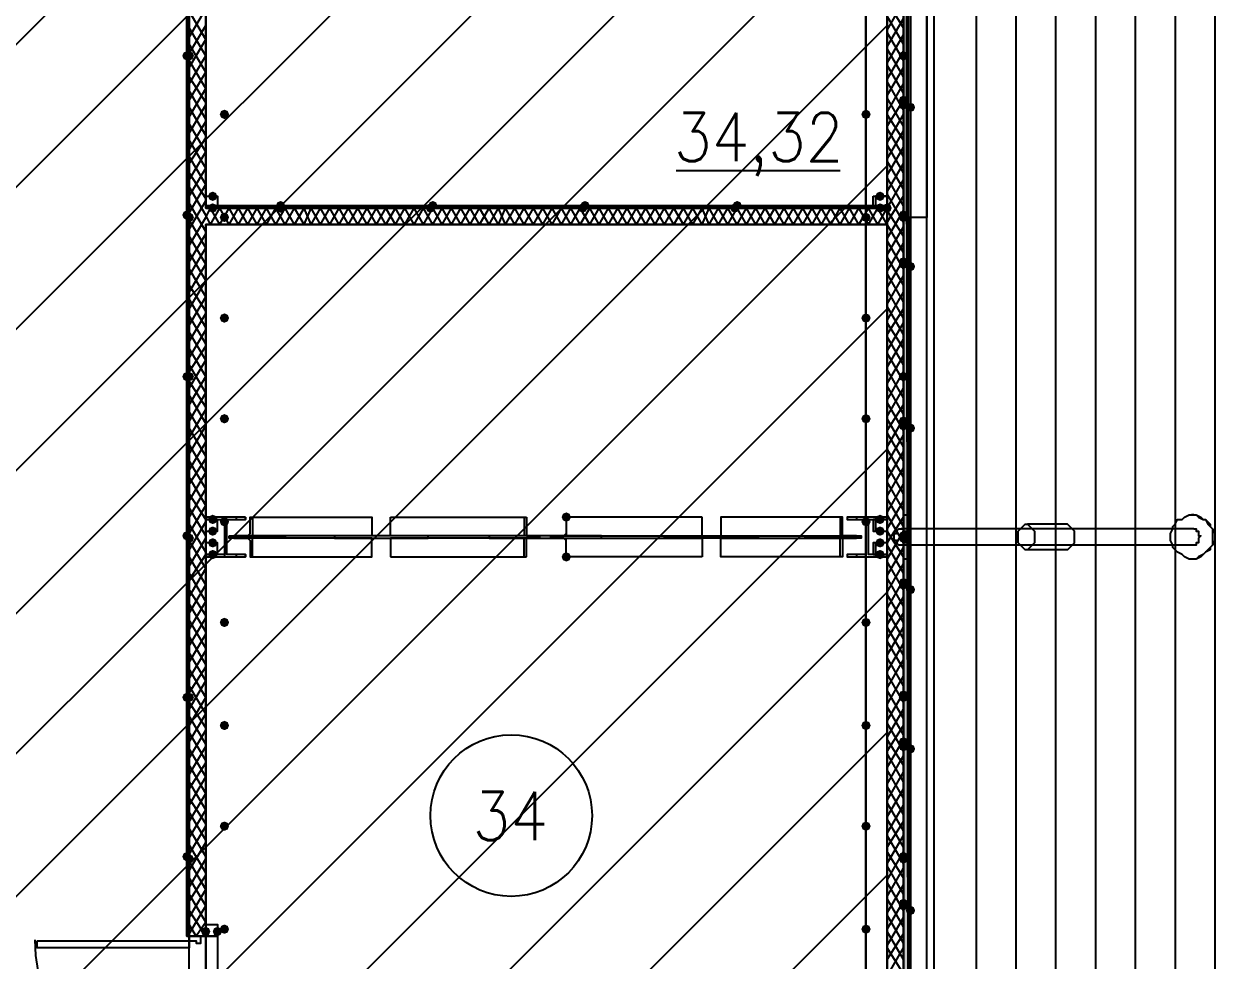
# Model space of a CAD drawing. Header units: millimetres. Extents: x 0 to 420, y 0 to 297.
# Drawn here: x 377.34 to 399.22, y 164.82 to 181.76 of the extents above; entities that cross this region are included whole.
import ezdxf

# ---------------------------------------------------------------- set-up
doc = ezdxf.new("R2010")
doc.units = ezdxf.units.MM
doc.layers.get('0').update_dxf_attribs({"linetype": 'CONTINUOUS'})
doc.styles.get("Standard").update_dxf_attribs({"font": 'STANDARD'})

msp = doc.modelspace()

# ---------------------------------------------------------------- hatches: boundary and pattern name
at = {"true_color": 0x000007}
h = msp.add_hatch(color=0, dxfattribs=at)
h.paths.add_polyline_path([(393.361333, 219.456), (393.361333, 136.821333), (393.234333, 219.456)], flags=0)
h.paths.add_polyline_path([(393.361333, 136.821333), (393.234333, 219.456), (393.234333, 136.821333)], flags=0)
h = msp.add_hatch(color=0, dxfattribs=at)
h.paths.add_polyline_path([(380.322667, 184.065333), (380.280333, 184.065333), (380.322667, 172.508333)], flags=0)
h.paths.add_polyline_path([(380.280333, 184.065333), (380.322667, 172.508333), (380.280333, 172.508333)], flags=0)
h = msp.add_hatch(color=0, dxfattribs=at)
h.paths.add_polyline_path([(393.234333, 184.065333), (393.234333, 172.508333)], flags=0)
h.paths.add_polyline_path([(393.234333, 172.508333), (393.234333, 184.065333)], flags=0)
at = {"true_color": 0x0000fe}
for points in [[(380.365, 181.186667), (380.340129, 181.126871), (380.280333, 181.102), (380.220537, 181.126871), (380.195667, 181.186667), (380.220537, 181.246462), (380.280333, 181.271333), (380.340129, 181.246463)], [(380.407333, 181.186667), (380.382462, 181.126871), (380.322667, 181.102), (380.262871, 181.126871), (380.238, 181.186667), (380.262871, 181.246462), (380.322667, 181.271333), (380.382462, 181.246463)], [(393.319, 181.186667), (393.294129, 181.126871), (393.234333, 181.102), (393.174537, 181.126871), (393.149667, 181.186667), (393.174537, 181.246462), (393.234333, 181.271333), (393.294129, 181.246463)], [(393.319, 181.186667), (393.294129, 181.126871), (393.234333, 181.102), (393.174537, 181.126871), (393.149667, 181.186667), (393.174537, 181.246462), (393.234333, 181.271333), (393.294129, 181.246463)], [(393.319, 180.382333), (393.294129, 180.322537), (393.234333, 180.297667), (393.174537, 180.322537), (393.149667, 180.382333), (393.174537, 180.442129), (393.234333, 180.467), (393.294129, 180.442129)], [(393.319, 180.297667), (393.294129, 180.237871), (393.234333, 180.213), (393.174537, 180.237871), (393.149667, 180.297667), (393.174537, 180.357462), (393.234333, 180.382333), (393.294129, 180.357463)], [(393.319, 180.297667), (393.294129, 180.237871), (393.234333, 180.213), (393.174537, 180.237871), (393.149667, 180.297667), (393.174537, 180.357462), (393.234333, 180.382333), (393.294129, 180.357463)], [(393.446, 180.255333), (393.421129, 180.195537), (393.361333, 180.170667), (393.301537, 180.195537), (393.276667, 180.255333), (393.301537, 180.315129), (393.361333, 180.34), (393.421129, 180.315129)], [(380.365, 178.308), (380.340129, 178.248204), (380.280333, 178.223333), (380.220537, 178.248204), (380.195667, 178.308), (380.220537, 178.367796), (380.280333, 178.392667), (380.340129, 178.367796)], [(382.058333, 178.477333), (382.033462, 178.417537), (381.973667, 178.392667), (381.913871, 178.417537), (381.889, 178.477333), (381.913871, 178.537129), (381.973667, 178.562), (382.033462, 178.537129)], [(382.058333, 178.435), (382.033462, 178.375204), (381.973667, 178.350333), (381.913871, 178.375204), (381.889, 178.435), (381.913871, 178.494796), (381.973667, 178.519667), (382.033462, 178.494796)], [(384.767667, 178.435), (384.742796, 178.375204), (384.683, 178.350333), (384.623204, 178.375204), (384.598333, 178.435), (384.623204, 178.494796), (384.683, 178.519667), (384.742796, 178.494796)], [(384.81, 178.477333), (384.785129, 178.417537), (384.725333, 178.392667), (384.665538, 178.417537), (384.640667, 178.477333), (384.665537, 178.537129), (384.725333, 178.562), (384.785129, 178.537129)], [(387.519333, 178.435), (387.494462, 178.375204), (387.434667, 178.350333), (387.374871, 178.375204), (387.35, 178.435), (387.374871, 178.494796), (387.434667, 178.519667), (387.494462, 178.494796)], [(387.561667, 178.477333), (387.536796, 178.417537), (387.477, 178.392667), (387.417204, 178.417537), (387.392333, 178.477333), (387.417204, 178.537129), (387.477, 178.562), (387.536796, 178.537129)], [(390.271, 178.435), (390.246129, 178.375204), (390.186333, 178.350333), (390.126537, 178.375204), (390.101667, 178.435), (390.126537, 178.494796), (390.186333, 178.519667), (390.246129, 178.494796)], [(390.313333, 178.477333), (390.288462, 178.417537), (390.228667, 178.392667), (390.168871, 178.417537), (390.144, 178.477333), (390.168871, 178.537129), (390.228667, 178.562), (390.288462, 178.537129)], [(393.022667, 178.435), (392.997796, 178.375204), (392.938, 178.350333), (392.878204, 178.375204), (392.853333, 178.435), (392.878204, 178.494796), (392.938, 178.519667), (392.997796, 178.494796)], [(393.022667, 178.435), (392.997796, 178.375204), (392.938, 178.350333), (392.878204, 178.375204), (392.853333, 178.435), (392.878204, 178.494796), (392.938, 178.519667), (392.997796, 178.494796)], [(393.319, 178.308), (393.294129, 178.248204), (393.234333, 178.223333), (393.174537, 178.248204), (393.149667, 178.308), (393.174537, 178.367796), (393.234333, 178.392667), (393.294129, 178.367796)], [(380.407333, 178.265667), (380.382462, 178.205871), (380.322667, 178.181), (380.262871, 178.205871), (380.238, 178.265667), (380.262871, 178.325462), (380.322667, 178.350333), (380.382462, 178.325463)], [(393.319, 178.265667), (393.294129, 178.205871), (393.234333, 178.181), (393.174537, 178.205871), (393.149667, 178.265667), (393.174537, 178.325462), (393.234333, 178.350333), (393.294129, 178.325463)], [(393.319, 177.461333), (393.294129, 177.401537), (393.234333, 177.376667), (393.174537, 177.401537), (393.149667, 177.461333), (393.174537, 177.521129), (393.234333, 177.546), (393.294129, 177.521129)], [(393.319, 177.419), (393.294129, 177.359204), (393.234333, 177.334333), (393.174537, 177.359204), (393.149667, 177.419), (393.174537, 177.478796), (393.234333, 177.503667), (393.294129, 177.478796)], [(393.319, 177.419), (393.294129, 177.359204), (393.234333, 177.334333), (393.174537, 177.359204), (393.149667, 177.419), (393.174537, 177.478796), (393.234333, 177.503667), (393.294129, 177.478796)], [(393.446, 177.376667), (393.421129, 177.316871), (393.361333, 177.292), (393.301537, 177.316871), (393.276667, 177.376667), (393.301537, 177.436462), (393.361333, 177.461333), (393.421129, 177.436463)], [(380.365, 175.387), (380.340129, 175.327204), (380.280333, 175.302333), (380.220537, 175.327204), (380.195667, 175.387), (380.220537, 175.446796), (380.280333, 175.471667), (380.340129, 175.446796)], [(380.407333, 175.387), (380.382462, 175.327204), (380.322667, 175.302333), (380.262871, 175.327204), (380.238, 175.387), (380.262871, 175.446796), (380.322667, 175.471667), (380.382462, 175.446796)], [(393.319, 175.387), (393.294129, 175.327204), (393.234333, 175.302333), (393.174537, 175.327204), (393.149667, 175.387), (393.174537, 175.446796), (393.234333, 175.471667), (393.294129, 175.446796)], [(393.319, 175.387), (393.294129, 175.327204), (393.234333, 175.302333), (393.174537, 175.327204), (393.149667, 175.387), (393.174537, 175.446796), (393.234333, 175.471667), (393.294129, 175.446796)], [(393.319, 174.582667), (393.294129, 174.522871), (393.234333, 174.498), (393.174537, 174.522871), (393.149667, 174.582667), (393.174537, 174.642462), (393.234333, 174.667333), (393.294129, 174.642463)], [(393.319, 174.498), (393.294129, 174.438204), (393.234333, 174.413333), (393.174537, 174.438204), (393.149667, 174.498), (393.174537, 174.557796), (393.234333, 174.582667), (393.294129, 174.557796)], [(393.319, 174.498), (393.294129, 174.438204), (393.234333, 174.413333), (393.174537, 174.438204), (393.149667, 174.498), (393.174537, 174.557796), (393.234333, 174.582667), (393.294129, 174.557796)], [(393.446, 174.455667), (393.421129, 174.395871), (393.361333, 174.371), (393.301537, 174.395871), (393.276667, 174.455667), (393.301537, 174.515462), (393.361333, 174.540333), (393.421129, 174.515463)], [(380.365, 172.508333), (380.340129, 172.448537), (380.280333, 172.423667), (380.220537, 172.448537), (380.195667, 172.508333), (380.220537, 172.568129), (380.280333, 172.593), (380.340129, 172.568129)], [(380.407333, 172.466), (380.382462, 172.406204), (380.322667, 172.381333), (380.262871, 172.406204), (380.238, 172.466), (380.262871, 172.525796), (380.322667, 172.550667), (380.382462, 172.525796)], [(393.319, 172.508333), (393.294129, 172.448537), (393.234333, 172.423667), (393.174537, 172.448537), (393.149667, 172.508333), (393.174537, 172.568129), (393.234333, 172.593), (393.294129, 172.568129)], [(393.319, 172.466), (393.294129, 172.406204), (393.234333, 172.381333), (393.174537, 172.406204), (393.149667, 172.466), (393.174537, 172.525796), (393.234333, 172.550667), (393.294129, 172.525796)], [(393.319, 171.661667), (393.294129, 171.601871), (393.234333, 171.577), (393.174537, 171.601871), (393.149667, 171.661667), (393.174537, 171.721462), (393.234333, 171.746333), (393.294129, 171.721463)], [(393.319, 171.619333), (393.294129, 171.559537), (393.234333, 171.534667), (393.174537, 171.559537), (393.149667, 171.619333), (393.174537, 171.679129), (393.234333, 171.704), (393.294129, 171.679129)], [(393.319, 171.619333), (393.294129, 171.559537), (393.234333, 171.534667), (393.174537, 171.559537), (393.149667, 171.619333), (393.174537, 171.679129), (393.234333, 171.704), (393.294129, 171.679129)], [(393.446, 171.534667), (393.421129, 171.474871), (393.361333, 171.45), (393.301537, 171.474871), (393.276667, 171.534667), (393.301537, 171.594462), (393.361333, 171.619333), (393.421129, 171.594463)], [(380.365, 169.587333), (380.340129, 169.527537), (380.280333, 169.502667), (380.220537, 169.527537), (380.195667, 169.587333), (380.220537, 169.647129), (380.280333, 169.672), (380.340129, 169.647129)], [(380.407333, 169.587333), (380.382462, 169.527537), (380.322667, 169.502667), (380.262871, 169.527537), (380.238, 169.587333), (380.262871, 169.647129), (380.322667, 169.672), (380.382462, 169.647129)], [(393.319, 169.629667), (393.294129, 169.569871), (393.234333, 169.545), (393.174537, 169.569871), (393.149667, 169.629667), (393.174537, 169.689462), (393.234333, 169.714333), (393.294129, 169.689463)], [(393.319, 169.587333), (393.294129, 169.527537), (393.234333, 169.502667), (393.174537, 169.527537), (393.149667, 169.587333), (393.174537, 169.647129), (393.234333, 169.672), (393.294129, 169.647129)], [(393.319, 168.783), (393.294129, 168.723204), (393.234333, 168.698333), (393.174537, 168.723204), (393.149667, 168.783), (393.174537, 168.842796), (393.234333, 168.867667), (393.294129, 168.842796)], [(393.319, 168.740667), (393.294129, 168.680871), (393.234333, 168.656), (393.174537, 168.680871), (393.149667, 168.740667), (393.174537, 168.800462), (393.234333, 168.825333), (393.294129, 168.800463)], [(393.319, 168.698333), (393.294129, 168.638537), (393.234333, 168.613667), (393.174537, 168.638537), (393.149667, 168.698333), (393.174537, 168.758129), (393.234333, 168.783), (393.294129, 168.758129)], [(393.446, 168.656), (393.421129, 168.596204), (393.361333, 168.571333), (393.301537, 168.596204), (393.276667, 168.656), (393.301537, 168.715796), (393.361333, 168.740667), (393.421129, 168.715796)], [(380.365, 166.708667), (380.340129, 166.648871), (380.280333, 166.624), (380.220537, 166.648871), (380.195667, 166.708667), (380.220537, 166.768462), (380.280333, 166.793333), (380.340129, 166.768463)], [(393.319, 166.708667), (393.294129, 166.648871), (393.234333, 166.624), (393.174537, 166.648871), (393.149667, 166.708667), (393.174537, 166.768462), (393.234333, 166.793333), (393.294129, 166.768463)], [(380.407333, 166.666333), (380.382462, 166.606537), (380.322667, 166.581667), (380.262871, 166.606537), (380.238, 166.666333), (380.262871, 166.726129), (380.322667, 166.751), (380.382462, 166.726129)], [(393.319, 166.666333), (393.294129, 166.606537), (393.234333, 166.581667), (393.174537, 166.606537), (393.149667, 166.666333), (393.174537, 166.726129), (393.234333, 166.751), (393.294129, 166.726129)], [(393.319, 165.862), (393.294129, 165.802204), (393.234333, 165.777333), (393.174537, 165.802204), (393.149667, 165.862), (393.174537, 165.921796), (393.234333, 165.946667), (393.294129, 165.921796)], [(393.319, 165.819667), (393.294129, 165.759871), (393.234333, 165.735), (393.174537, 165.759871), (393.149667, 165.819667), (393.174537, 165.879462), (393.234333, 165.904333), (393.294129, 165.879463)], [(393.319, 165.819667), (393.294129, 165.759871), (393.234333, 165.735), (393.174537, 165.759871), (393.149667, 165.819667), (393.174537, 165.879462), (393.234333, 165.904333), (393.294129, 165.879463)], [(393.446, 165.735), (393.421129, 165.675204), (393.361333, 165.650333), (393.301537, 165.675204), (393.276667, 165.735), (393.301537, 165.794796), (393.361333, 165.819667), (393.421129, 165.794796)]]:
    msp.add_hatch(color=0, dxfattribs=at).paths.add_polyline_path(points, flags=0)
at = {"true_color": 0x000007}
for points in [[(381.042333, 180.128333), (381.017462, 180.068537), (380.957667, 180.043667), (380.897871, 180.068537), (380.873, 180.128333), (380.897871, 180.188129), (380.957667, 180.213), (381.017462, 180.188129)], [(392.641667, 180.128333), (392.616796, 180.068537), (392.557, 180.043667), (392.497204, 180.068537), (392.472333, 180.128333), (392.497204, 180.188129), (392.557, 180.213), (392.616796, 180.188129)], [(380.830667, 178.646667), (380.805796, 178.586871), (380.746, 178.562), (380.686204, 178.586871), (380.661333, 178.646667), (380.686204, 178.706462), (380.746, 178.731333), (380.805796, 178.706463)], [(392.895667, 178.646667), (392.870796, 178.586871), (392.811, 178.562), (392.751204, 178.586871), (392.726333, 178.646667), (392.751204, 178.706462), (392.811, 178.731333), (392.870796, 178.706463)], [(380.830667, 178.435), (380.805796, 178.375204), (380.746, 178.350333), (380.686204, 178.375204), (380.661333, 178.435), (380.686204, 178.494796), (380.746, 178.519667), (380.805796, 178.494796)], [(392.895667, 178.435), (392.870796, 178.375204), (392.811, 178.350333), (392.751204, 178.375204), (392.726333, 178.435), (392.751204, 178.494796), (392.811, 178.519667), (392.870796, 178.494796)], [(381.042333, 178.265667), (381.017462, 178.205871), (380.957667, 178.181), (380.897871, 178.205871), (380.873, 178.265667), (380.897871, 178.325462), (380.957667, 178.350333), (381.017462, 178.325463)], [(392.641667, 178.265667), (392.616796, 178.205871), (392.557, 178.181), (392.497204, 178.205871), (392.472333, 178.265667), (392.497204, 178.325462), (392.557, 178.350333), (392.616796, 178.325463)], [(381.042333, 176.445333), (381.017462, 176.385537), (380.957667, 176.360667), (380.897871, 176.385537), (380.873, 176.445333), (380.897871, 176.505129), (380.957667, 176.53), (381.017462, 176.505129)], [(392.641667, 176.445333), (392.616796, 176.385537), (392.557, 176.360667), (392.497204, 176.385537), (392.472333, 176.445333), (392.497204, 176.505129), (392.557, 176.53), (392.616796, 176.505129)], [(381.042333, 174.625), (381.017462, 174.565204), (380.957667, 174.540333), (380.897871, 174.565204), (380.873, 174.625), (380.897871, 174.684796), (380.957667, 174.709667), (381.017462, 174.684796)], [(392.641667, 174.625), (392.616796, 174.565204), (392.557, 174.540333), (392.497204, 174.565204), (392.472333, 174.625), (392.497204, 174.684796), (392.557, 174.709667), (392.616796, 174.684796)], [(387.223, 172.847), (387.198129, 172.787204), (387.138333, 172.762333), (387.078538, 172.787204), (387.053667, 172.847), (387.078537, 172.906796), (387.138333, 172.931667), (387.198129, 172.906796)], [(380.830667, 172.804667), (380.805796, 172.744871), (380.746, 172.72), (380.686204, 172.744871), (380.661333, 172.804667), (380.686204, 172.864462), (380.746, 172.889333), (380.805796, 172.864463)], [(381.042333, 172.762333), (381.017462, 172.702537), (380.957667, 172.677667), (380.897871, 172.702537), (380.873, 172.762333), (380.897871, 172.822129), (380.957667, 172.847), (381.017462, 172.822129)], [(392.641667, 172.762333), (392.616796, 172.702537), (392.557, 172.677667), (392.497204, 172.702537), (392.472333, 172.762333), (392.497204, 172.822129), (392.557, 172.847), (392.616796, 172.822129)], [(392.895667, 172.804667), (392.870796, 172.744871), (392.811, 172.72), (392.751204, 172.744871), (392.726333, 172.804667), (392.751204, 172.864462), (392.811, 172.889333), (392.870796, 172.864463)], [(380.830667, 172.593), (380.805796, 172.533204), (380.746, 172.508333), (380.686204, 172.533204), (380.661333, 172.593), (380.686204, 172.652796), (380.746, 172.677667), (380.805796, 172.652796)], [(380.830667, 172.381333), (380.805796, 172.321537), (380.746, 172.296667), (380.686204, 172.321537), (380.661333, 172.381333), (380.686204, 172.441129), (380.746, 172.466), (380.805796, 172.441129)], [(392.895667, 172.593), (392.870796, 172.533204), (392.811, 172.508333), (392.751204, 172.533204), (392.726333, 172.593), (392.751204, 172.652796), (392.811, 172.677667), (392.870796, 172.652796)], [(392.895667, 172.381333), (392.870796, 172.321537), (392.811, 172.296667), (392.751204, 172.321537), (392.726333, 172.381333), (392.751204, 172.441129), (392.811, 172.466), (392.870796, 172.441129)], [(380.830667, 172.169667), (380.805796, 172.109871), (380.746, 172.085), (380.686204, 172.109871), (380.661333, 172.169667), (380.686204, 172.229462), (380.746, 172.254333), (380.805796, 172.229463)], [(392.895667, 172.169667), (392.870796, 172.109871), (392.811, 172.085), (392.751204, 172.109871), (392.726333, 172.169667), (392.751204, 172.229462), (392.811, 172.254333), (392.870796, 172.229463)], [(387.223, 172.127333), (387.198129, 172.067537), (387.138333, 172.042667), (387.078538, 172.067537), (387.053667, 172.127333), (387.078537, 172.187129), (387.138333, 172.212), (387.198129, 172.187129)], [(381.042333, 170.942), (381.017462, 170.882204), (380.957667, 170.857333), (380.897871, 170.882204), (380.873, 170.942), (380.897871, 171.001796), (380.957667, 171.026667), (381.017462, 171.001796)], [(392.641667, 170.942), (392.616796, 170.882204), (392.557, 170.857333), (392.497204, 170.882204), (392.472333, 170.942), (392.497204, 171.001796), (392.557, 171.026667), (392.616796, 171.001796)], [(381.042333, 169.079333), (381.017462, 169.019537), (380.957667, 168.994667), (380.897871, 169.019537), (380.873, 169.079333), (380.897871, 169.139129), (380.957667, 169.164), (381.017462, 169.139129)], [(392.641667, 169.079333), (392.616796, 169.019537), (392.557, 168.994667), (392.497204, 169.019537), (392.472333, 169.079333), (392.497204, 169.139129), (392.557, 169.164), (392.616796, 169.139129)], [(381.042333, 167.259), (381.017462, 167.199204), (380.957667, 167.174333), (380.897871, 167.199204), (380.873, 167.259), (380.897871, 167.318796), (380.957667, 167.343667), (381.017462, 167.318796)], [(392.641667, 167.259), (392.616796, 167.199204), (392.557, 167.174333), (392.497204, 167.199204), (392.472333, 167.259), (392.497204, 167.318796), (392.557, 167.343667), (392.616796, 167.318796)], [(381.042333, 165.396333), (381.017462, 165.336537), (380.957667, 165.311667), (380.897871, 165.336537), (380.873, 165.396333), (380.897871, 165.456129), (380.957667, 165.481), (381.017462, 165.456129)], [(392.641667, 165.396333), (392.616796, 165.336537), (392.557, 165.311667), (392.497204, 165.336537), (392.472333, 165.396333), (392.497204, 165.456129), (392.557, 165.481), (392.616796, 165.456129)], [(380.703667, 165.354), (380.678796, 165.294204), (380.619, 165.269333), (380.559204, 165.294204), (380.534333, 165.354), (380.559204, 165.413796), (380.619, 165.438667), (380.678796, 165.413796)], [(380.915333, 165.354), (380.890463, 165.294204), (380.830667, 165.269333), (380.770871, 165.294204), (380.746, 165.354), (380.770871, 165.413796), (380.830667, 165.438667), (380.890462, 165.413796)]]:
    msp.add_hatch(color=0, dxfattribs=at).paths.add_polyline_path(points, flags=0)
h = msp.add_hatch(color=0, dxfattribs=at)
h.paths.add_polyline_path([(392.938, 178.477333), (380.619, 178.477333), (392.938, 178.435)], flags=0)
h.paths.add_polyline_path([(380.619, 178.477333), (392.938, 178.435), (380.619, 178.435)], flags=0)
h = msp.add_hatch(color=0, dxfattribs=at)
h.paths.add_polyline_path([(380.322667, 172.466), (380.280333, 172.466), (380.322667, 165.269333)], flags=0)
h.paths.add_polyline_path([(380.280333, 172.466), (380.322667, 165.269333), (380.280333, 165.269333)], flags=0)
h = msp.add_hatch(color=0, dxfattribs=at)
h.paths.add_polyline_path([(393.234333, 172.466), (393.234333, 155.109333)], flags=0)
h.paths.add_polyline_path([(393.234333, 155.109333), (393.234333, 172.466)], flags=0)

# ---------------------------------------------------------------- linework, layer by layer
at = {"color": 0, "true_color": 0x000007}
for points in [[(393.234333, 119.972667), (393.234333, 236.897333)], [(393.234333, 219.456), (393.234333, 136.821333), (393.234333, 219.456), (393.234333, 136.821333)], [(393.234333, 219.456), (393.234333, 136.821333)], [(393.234333, 219.456), (393.234333, 136.821333)], [(392.938, 201.845333), (392.938, 178.435)], [(380.322667, 191.304333), (380.322667, 165.269333)], [(380.619, 178.435), (380.619, 191.304333)], [(380.322667, 172.508333), (380.322667, 184.065333), (380.322667, 172.508333), (380.280333, 184.065333)], [(393.234333, 172.508333), (393.234333, 184.065333), (393.234333, 172.508333), (393.234333, 184.065333)], [(392.938, 181.652333), (393.234333, 182.160333)], [(393.234333, 181.694667), (392.938, 182.160333)], [(380.322667, 181.525333), (380.619, 182.033333)], [(380.619, 181.483), (380.322667, 181.991)], [(393.234333, 181.398333), (392.938, 181.906333)], [(380.322667, 181.229), (380.619, 181.737)], [(380.619, 181.186667), (380.322667, 181.694667)], [(392.938, 181.356), (393.234333, 181.864)], [(380.322667, 180.975), (380.619, 181.483)], [(393.234333, 181.102), (392.938, 181.61)], [(392.938, 181.059667), (393.234333, 181.567667)], [(380.619, 180.890333), (380.322667, 181.398333)], [(393.234333, 180.805667), (392.938, 181.313667)], [(392.938, 180.763333), (393.234333, 181.271333)], [(380.322667, 180.678667), (380.619, 181.186667)], [(380.619, 180.594), (380.322667, 181.102)], [(393.234333, 180.509333), (392.938, 181.017333)], [(380.322667, 180.382333), (380.619, 180.890333)], [(380.619, 180.34), (380.322667, 180.805667)], [(392.938, 180.467), (393.234333, 180.975)], [(380.322667, 180.086), (380.619, 180.594)], [(393.234333, 180.213), (392.938, 180.721)], [(392.938, 180.170667), (393.234333, 180.678667)], [(380.619, 180.043667), (380.322667, 180.551667)], [(393.234333, 179.916667), (392.938, 180.424667)], [(392.938, 179.916667), (393.234333, 180.382333)], [(380.322667, 179.789667), (380.619, 180.297667)], [(380.619, 179.747333), (380.322667, 180.255333)], [(392.938, 179.620333), (393.234333, 180.128333)], [(393.234333, 179.662667), (392.938, 180.128333)], [(380.322667, 179.493333), (380.619, 180.001333)], [(380.619, 179.451), (380.322667, 179.959)], [(380.322667, 179.239333), (380.619, 179.705)], [(393.234333, 179.366333), (392.938, 179.874333)], [(392.938, 179.324), (393.234333, 179.832)], [(380.619, 179.154667), (380.322667, 179.662667)], [(393.234333, 179.07), (392.938, 179.578)], [(392.938, 179.027667), (393.234333, 179.535667)], [(380.322667, 178.943), (380.619, 179.451)], [(380.619, 178.858333), (380.322667, 179.366333)], [(393.234333, 178.773667), (392.938, 179.281667)], [(380.322667, 178.646667), (380.619, 179.154667)], [(380.619, 178.604333), (380.322667, 179.07)], [(389.128, 179.112333), (392.091333, 179.112333)], [(392.938, 178.731333), (393.234333, 179.239333)], [(380.322667, 178.350333), (380.619, 178.858333)], [(380.619, 178.308), (380.322667, 178.816)], [(393.234333, 178.477333), (392.938, 178.985333)], [(392.938, 178.435), (393.234333, 178.943)], [(393.234333, 178.181), (392.938, 178.689)], [(392.938, 178.181), (393.234333, 178.646667)], [(380.322667, 178.054), (380.619, 178.562)], [(380.619, 178.011667), (380.322667, 178.519667)], [(380.619, 178.435), (392.938, 178.435), (380.619, 178.435), (392.938, 178.477333)], [(380.619, 178.265667), (380.703667, 178.435)], [(392.938, 178.435), (380.619, 178.435)], [(380.703667, 178.138667), (380.873, 178.435)], [(380.873, 178.138667), (380.703667, 178.435)], [(380.873, 178.138667), (381.042333, 178.435)], [(381.042333, 178.138667), (380.873, 178.435)], [(381.042333, 178.138667), (381.211667, 178.435)], [(381.211667, 178.138667), (381.042333, 178.435)], [(381.211667, 178.138667), (381.381, 178.435)], [(381.381, 178.138667), (381.211667, 178.435)], [(381.381, 178.138667), (381.550333, 178.435)], [(381.550333, 178.138667), (381.381, 178.435)], [(381.550333, 178.138667), (381.719667, 178.435)], [(381.719667, 178.138667), (381.550333, 178.435)], [(381.719667, 178.138667), (381.889, 178.435)], [(381.889, 178.138667), (381.719667, 178.435)], [(381.889, 178.138667), (382.058333, 178.435)], [(382.058333, 178.138667), (381.889, 178.435)], [(382.058333, 178.138667), (382.227667, 178.435)], [(382.227667, 178.138667), (382.058333, 178.435)], [(382.227667, 178.138667), (382.397, 178.435)], [(382.397, 178.138667), (382.227667, 178.435)], [(382.397, 178.138667), (382.524, 178.435)], [(382.524, 178.138667), (382.397, 178.435)], [(382.524, 178.138667), (382.693333, 178.435)], [(382.693333, 178.138667), (382.524, 178.435)], [(382.693333, 178.138667), (382.862667, 178.435)], [(382.862667, 178.138667), (382.693333, 178.435)], [(382.862667, 178.138667), (383.032, 178.435)], [(383.032, 178.138667), (382.862667, 178.435)], [(383.032, 178.138667), (383.201333, 178.435)], [(383.201333, 178.138667), (383.032, 178.435)], [(383.201333, 178.138667), (383.370667, 178.435)], [(383.370667, 178.138667), (383.201333, 178.435)], [(383.370667, 178.138667), (383.54, 178.435)], [(383.54, 178.138667), (383.370667, 178.435)], [(383.54, 178.138667), (383.709333, 178.435)], [(383.709333, 178.138667), (383.54, 178.435)], [(383.709333, 178.138667), (383.878667, 178.435)], [(383.878667, 178.138667), (383.709333, 178.435)], [(383.878667, 178.138667), (384.048, 178.435)], [(384.048, 178.138667), (383.878667, 178.435)], [(384.048, 178.138667), (384.217333, 178.435)], [(384.217333, 178.138667), (384.048, 178.435)], [(384.217333, 178.138667), (384.386667, 178.435)], [(384.386667, 178.138667), (384.217333, 178.435)], [(384.386667, 178.138667), (384.556, 178.435)], [(384.556, 178.138667), (384.386667, 178.435)], [(384.556, 178.138667), (384.725333, 178.435)], [(384.725333, 178.138667), (384.556, 178.435)], [(384.725333, 178.138667), (384.894667, 178.435)], [(384.894667, 178.138667), (384.725333, 178.435)], [(384.894667, 178.138667), (385.064, 178.435)], [(385.064, 178.138667), (384.894667, 178.435)], [(385.064, 178.138667), (385.233333, 178.435)], [(385.233333, 178.138667), (385.064, 178.435)], [(385.233333, 178.138667), (385.402667, 178.435)], [(385.402667, 178.138667), (385.233333, 178.435)], [(385.402667, 178.138667), (385.572, 178.435)], [(385.572, 178.138667), (385.402667, 178.435)], [(385.572, 178.138667), (385.741333, 178.435)], [(385.741333, 178.138667), (385.572, 178.435)], [(385.741333, 178.138667), (385.910667, 178.435)], [(385.910667, 178.138667), (385.741333, 178.435)], [(385.910667, 178.138667), (386.037667, 178.435)], [(386.037667, 178.138667), (385.910667, 178.435)], [(386.037667, 178.138667), (386.207, 178.435)], [(386.207, 178.138667), (386.037667, 178.435)], [(386.207, 178.138667), (386.376333, 178.435)], [(386.376333, 178.138667), (386.207, 178.435)], [(386.376333, 178.138667), (386.545667, 178.435)], [(386.545667, 178.138667), (386.376333, 178.435)], [(386.545667, 178.138667), (386.715, 178.435)], [(386.715, 178.138667), (386.545667, 178.435)], [(386.715, 178.138667), (386.884333, 178.435)], [(386.884333, 178.138667), (386.715, 178.435)], [(386.884333, 178.138667), (387.053667, 178.435)], [(387.053667, 178.138667), (386.884333, 178.435)], [(387.053667, 178.138667), (387.223, 178.435)], [(387.223, 178.138667), (387.053667, 178.435)], [(387.223, 178.138667), (387.392333, 178.435)], [(387.392333, 178.138667), (387.223, 178.435)], [(387.392333, 178.138667), (387.561667, 178.435)], [(387.561667, 178.138667), (387.392333, 178.435)], [(387.561667, 178.138667), (387.731, 178.435)], [(387.731, 178.138667), (387.561667, 178.435)], [(387.731, 178.138667), (387.900333, 178.435)], [(387.900333, 178.138667), (387.731, 178.435)], [(387.900333, 178.138667), (388.069667, 178.435)], [(388.069667, 178.138667), (387.900333, 178.435)], [(388.069667, 178.138667), (388.239, 178.435)], [(388.239, 178.138667), (388.069667, 178.435)], [(388.239, 178.138667), (388.408333, 178.435)], [(388.408333, 178.138667), (388.239, 178.435)], [(388.408333, 178.138667), (388.577667, 178.435)], [(388.577667, 178.138667), (388.408333, 178.435)], [(388.577667, 178.138667), (388.747, 178.435)], [(388.747, 178.138667), (388.577667, 178.435)], [(388.747, 178.138667), (388.916333, 178.435)], [(388.916333, 178.138667), (388.747, 178.435)], [(388.916333, 178.138667), (389.085667, 178.435)], [(389.085667, 178.138667), (388.916333, 178.435)], [(389.085667, 178.138667), (389.255, 178.435)], [(389.255, 178.138667), (389.085667, 178.435)], [(389.255, 178.138667), (389.424333, 178.435)], [(389.424333, 178.138667), (389.255, 178.435)], [(389.424333, 178.138667), (389.593667, 178.435)], [(389.593667, 178.138667), (389.424333, 178.435)], [(389.593667, 178.138667), (389.720667, 178.435)], [(389.720667, 178.138667), (389.593667, 178.435)], [(389.720667, 178.138667), (389.89, 178.435)], [(389.89, 178.138667), (389.720667, 178.435)], [(389.89, 178.138667), (390.059333, 178.435)], [(390.059333, 178.138667), (389.89, 178.435)], [(390.059333, 178.138667), (390.228667, 178.435)], [(390.228667, 178.138667), (390.059333, 178.435)], [(390.228667, 178.138667), (390.398, 178.435)], [(390.398, 178.138667), (390.228667, 178.435)], [(390.398, 178.138667), (390.567333, 178.435)], [(390.567333, 178.138667), (390.398, 178.435)], [(390.567333, 178.138667), (390.736667, 178.435)], [(390.736667, 178.138667), (390.567333, 178.435)], [(390.736667, 178.138667), (390.906, 178.435)], [(390.906, 178.138667), (390.736667, 178.435)], [(390.906, 178.138667), (391.075333, 178.435)], [(391.075333, 178.138667), (390.906, 178.435)], [(391.075333, 178.138667), (391.244667, 178.435)], [(391.244667, 178.138667), (391.075333, 178.435)], [(391.244667, 178.138667), (391.414, 178.435)], [(391.414, 178.138667), (391.244667, 178.435)], [(391.414, 178.138667), (391.583333, 178.435)], [(391.583333, 178.138667), (391.414, 178.435)], [(391.583333, 178.138667), (391.752667, 178.435)], [(391.752667, 178.138667), (391.583333, 178.435)], [(391.752667, 178.138667), (391.922, 178.435)], [(391.922, 178.138667), (391.752667, 178.435)], [(391.922, 178.138667), (392.091333, 178.435)], [(392.091333, 178.138667), (391.922, 178.435)], [(392.091333, 178.138667), (392.260667, 178.435)], [(392.260667, 178.138667), (392.091333, 178.435)], [(392.260667, 178.138667), (392.43, 178.435)], [(392.43, 178.138667), (392.260667, 178.435)], [(392.43, 178.138667), (392.599333, 178.435)], [(392.599333, 178.138667), (392.43, 178.435)], [(392.599333, 178.138667), (392.768667, 178.435)], [(392.768667, 178.138667), (392.599333, 178.435)], [(392.768667, 178.138667), (392.938, 178.435)], [(392.938, 178.138667), (392.768667, 178.435)], [(392.938, 178.392667), (392.938, 178.435)], [(392.938, 177.884667), (393.234333, 178.392667)], [(393.234333, 177.927), (392.938, 178.392667)], [(380.322667, 177.757667), (380.619, 178.265667)], [(380.619, 177.715333), (380.322667, 178.223333)], [(380.703667, 178.138667), (380.619, 178.308)], [(392.938, 178.138667), (392.938, 178.181)], [(380.322667, 177.461333), (380.619, 177.969333)], [(380.619, 165.269333), (380.619, 178.138667)], [(380.619, 178.138667), (392.938, 178.138667)], [(393.234333, 177.630667), (392.938, 178.138667)], [(392.938, 178.138667), (392.938, 154.728333)], [(392.938, 177.588333), (393.234333, 178.096333)], [(380.619, 177.419), (380.322667, 177.927)], [(393.234333, 177.334333), (392.938, 177.842333)], [(392.938, 177.292), (393.234333, 177.8)], [(380.322667, 177.207333), (380.619, 177.715333)], [(380.619, 177.122667), (380.322667, 177.630667)], [(393.234333, 177.038), (392.938, 177.546)], [(392.938, 176.995667), (393.234333, 177.503667)], [(380.322667, 176.911), (380.619, 177.419)], [(380.619, 176.826333), (380.322667, 177.334333)], [(380.322667, 176.614667), (380.619, 177.122667)], [(393.234333, 176.741667), (392.938, 177.249667)], [(392.938, 176.699333), (393.234333, 177.207333)], [(380.619, 176.572333), (380.322667, 177.038)], [(393.234333, 176.445333), (392.938, 176.953333)], [(392.938, 176.403), (393.234333, 176.911)], [(380.322667, 176.318333), (380.619, 176.826333)], [(380.619, 176.276), (380.322667, 176.784)], [(393.234333, 176.149), (392.938, 176.657)], [(380.322667, 176.022), (380.619, 176.53)], [(380.619, 175.979667), (380.322667, 176.487667)], [(392.938, 176.149), (393.234333, 176.614667)], [(380.322667, 175.725667), (380.619, 176.233667)], [(380.619, 175.683333), (380.322667, 176.191333)], [(392.938, 175.852667), (393.234333, 176.360667)], [(393.234333, 175.895), (392.938, 176.360667)], [(393.234333, 175.598667), (392.938, 176.106667)], [(392.938, 175.556333), (393.234333, 176.064333)], [(380.322667, 175.471667), (380.619, 175.937333)], [(380.619, 175.387), (380.322667, 175.895)], [(393.234333, 175.302333), (392.938, 175.810333)], [(392.938, 175.26), (393.234333, 175.768)], [(380.322667, 175.175333), (380.619, 175.683333)], [(380.619, 175.090667), (380.322667, 175.598667)], [(380.322667, 174.879), (380.619, 175.387)], [(393.234333, 175.006), (392.938, 175.514)], [(392.938, 174.963667), (393.234333, 175.471667)], [(380.619, 174.836667), (380.322667, 175.302333)], [(380.322667, 174.582667), (380.619, 175.090667)], [(393.234333, 174.709667), (392.938, 175.217667)], [(392.938, 174.667333), (393.234333, 175.175333)], [(380.619, 174.540333), (380.322667, 175.048333)], [(393.234333, 174.413333), (392.938, 174.921333)], [(392.938, 174.413333), (393.234333, 174.879)], [(380.322667, 174.286333), (380.619, 174.794333)], [(380.619, 174.244), (380.322667, 174.752)], [(380.322667, 173.99), (380.619, 174.498)], [(380.619, 173.947667), (380.322667, 174.455667)], [(392.938, 174.117), (393.234333, 174.625)], [(393.234333, 174.117), (392.938, 174.625)], [(393.234333, 173.863), (392.938, 174.371)], [(392.938, 173.820667), (393.234333, 174.328667)], [(380.322667, 173.693667), (380.619, 174.201667)], [(380.619, 173.651333), (380.322667, 174.159333)], [(393.234333, 173.566667), (392.938, 174.074667)], [(392.938, 173.524333), (393.234333, 174.032333)], [(380.322667, 173.439667), (380.619, 173.905333)], [(380.619, 173.355), (380.322667, 173.863)], [(393.234333, 173.270333), (392.938, 173.778333)], [(380.322667, 173.143333), (380.619, 173.651333)], [(380.619, 173.058667), (380.322667, 173.566667)], [(392.938, 173.228), (393.234333, 173.736)], [(380.322667, 172.847), (380.619, 173.355)], [(393.234333, 172.974), (392.938, 173.482)], [(392.938, 172.931667), (393.234333, 173.439667)], [(380.619, 172.804667), (380.322667, 173.270333)], [(393.234333, 172.677667), (392.938, 173.185667)], [(392.938, 172.635333), (393.234333, 173.143333)], [(380.322667, 172.550667), (380.619, 173.058667)], [(380.619, 172.508333), (380.322667, 173.016333)], [(380.322667, 172.254333), (380.619, 172.762333)], [(380.619, 172.212), (380.322667, 172.72)], [(380.619, 172.847), (380.619, 172.804667)], [(380.788333, 172.847), (380.788333, 172.804667)], [(380.957667, 172.847), (380.957667, 172.127333)], [(381.465667, 172.847), (383.624667, 172.847), (383.624667, 172.508333), (381.465667, 172.508333), (381.127, 172.508333), (381.169333, 172.508333), (381.381, 172.508333), (381.423333, 172.550667), (381.423333, 172.847), (381.465667, 172.847), (381.465667, 172.508333)], [(381.169333, 172.847), (381.169333, 172.804667)], [(381.338667, 172.847), (381.338667, 172.804667)], [(386.376333, 172.847), (386.418667, 172.847)], [(386.418667, 172.847), (386.418667, 172.550667), (386.418667, 172.508333), (386.672667, 172.508333)], [(387.138333, 172.847), (387.138333, 172.550667), (387.096, 172.508333), (386.884333, 172.508333), (386.842, 172.508333)], [(392.091333, 172.847), (389.932333, 172.847), (389.932333, 172.508333), (392.091333, 172.508333), (392.387667, 172.508333), (392.133667, 172.508333), (392.133667, 172.550667), (392.133667, 172.847), (392.091333, 172.847), (392.091333, 172.508333)], [(392.218333, 172.847), (392.218333, 172.804667)], [(392.387667, 172.847), (392.387667, 172.804667)], [(392.557, 172.847), (392.557, 172.127333)], [(392.726333, 172.847), (392.726333, 172.804667)], [(393.234333, 172.381333), (392.938, 172.889333)], [(392.938, 172.847), (392.938, 172.804667)], [(392.938, 172.381333), (393.234333, 172.847)], [(393.319, 172.085), (393.234333, 172.085), (393.234333, 172.127333), (393.234333, 172.169667), (393.234333, 172.212), (393.234333, 172.254333), (393.234333, 172.296667), (393.234333, 172.339), (393.234333, 172.423667), (393.234333, 172.508333), (393.234333, 172.550667), (393.234333, 172.635333), (393.234333, 172.677667), (393.234333, 172.72), (393.234333, 172.804667), (393.234333, 172.847), (393.234333, 172.889333), (393.319, 172.889333)], [(393.319, 172.085), (393.319, 172.127333), (393.319, 172.169667), (393.319, 172.212), (393.319, 172.254333), (393.319, 172.296667), (393.319, 172.339), (393.319, 172.423667), (393.319, 172.508333), (393.319, 172.550667), (393.319, 172.635333), (393.319, 172.677667), (393.319, 172.72), (393.319, 172.804667), (393.319, 172.847), (393.319, 172.889333)], [(396.197667, 172.72), (395.478, 172.72)], [(396.197667, 172.254333), (396.24, 172.296667), (396.282333, 172.339), (396.324667, 172.381333), (396.324667, 172.423667), (396.324667, 172.466), (396.324667, 172.508333), (396.324667, 172.550667), (396.324667, 172.593), (396.282333, 172.635333), (396.24, 172.677667), (396.197667, 172.72)], [(398.483667, 172.889333), (398.441333, 172.889333)], [(398.483667, 172.889333), (398.526, 172.889333), (398.610667, 172.847), (398.653, 172.804667), (398.695333, 172.804667), (398.78, 172.72), (398.78, 172.677667), (398.822333, 172.635333), (398.864667, 172.550667), (398.864667, 172.508333), (398.864667, 172.423667), (398.822333, 172.339), (398.78, 172.296667), (398.78, 172.254333), (398.695333, 172.212), (398.653, 172.169667), (398.610667, 172.127333), (398.526, 172.085), (398.483667, 172.085)], [(380.322667, 165.269333), (380.322667, 172.466), (380.322667, 165.269333), (380.280333, 172.466)], [(380.322667, 171.958), (380.619, 172.466)], [(381.465667, 172.127333), (383.624667, 172.127333), (383.624667, 172.466), (381.465667, 172.466), (381.127, 172.466), (381.169333, 172.466), (381.381, 172.466), (381.423333, 172.423667), (381.423333, 172.127333), (381.465667, 172.127333), (381.465667, 172.466)], [(386.672667, 172.508333), (386.376333, 172.508333)], [(386.672667, 172.466), (386.376333, 172.466)], [(386.418667, 172.127333), (386.418667, 172.423667), (386.418667, 172.466), (386.672667, 172.466)], [(386.842, 172.508333), (387.138333, 172.508333)], [(386.842, 172.466), (387.138333, 172.466)], [(387.138333, 172.127333), (387.138333, 172.423667), (387.096, 172.466), (386.884333, 172.466), (386.842, 172.466)], [(392.091333, 172.127333), (389.932333, 172.127333), (389.932333, 172.466), (392.091333, 172.466), (392.387667, 172.466), (392.133667, 172.466), (392.133667, 172.423667), (392.133667, 172.127333), (392.091333, 172.127333), (392.091333, 172.466)], [(392.938, 172.085), (393.234333, 172.593)], [(393.234333, 172.127333), (392.938, 172.593)], [(398.483667, 172.635333), (393.192, 172.635333)], [(393.234333, 172.466), (393.234333, 155.109333), (393.234333, 172.466), (393.234333, 155.109333)], [(398.483667, 172.635333), (398.526, 172.635333), (398.526, 172.593), (398.568333, 172.593), (398.568333, 172.550667), (398.568333, 172.508333), (398.610667, 172.508333), (398.568333, 172.466), (398.568333, 172.423667), (398.568333, 172.381333), (398.526, 172.381333), (398.526, 172.339), (398.483667, 172.339)], [(380.619, 171.915667), (380.322667, 172.423667)], [(393.234333, 171.831), (392.938, 172.339)], [(392.938, 171.788667), (393.234333, 172.296667)], [(398.483667, 172.339), (393.192, 172.339)], [(396.197667, 172.254333), (395.478, 172.254333)], [(380.322667, 171.704), (380.619, 172.169667)], [(380.619, 171.619333), (380.322667, 172.127333)], [(380.619, 172.169667), (380.619, 172.127333)], [(380.788333, 172.169667), (380.788333, 172.127333)], [(381.169333, 172.169667), (381.169333, 172.127333)], [(381.338667, 172.169667), (381.338667, 172.127333)], [(386.376333, 172.127333), (386.418667, 172.127333)], [(392.218333, 172.169667), (392.218333, 172.127333)], [(392.387667, 172.169667), (392.387667, 172.127333)], [(392.726333, 172.169667), (392.726333, 172.127333)], [(392.938, 172.169667), (392.938, 172.127333)], [(393.234333, 171.534667), (392.938, 172.042667)], [(398.483667, 172.085), (398.441333, 172.085)], [(380.322667, 171.407667), (380.619, 171.915667)], [(380.619, 171.323), (380.322667, 171.831)], [(392.938, 171.492333), (393.234333, 172.000333)], [(380.322667, 171.111333), (380.619, 171.619333)], [(393.234333, 171.238333), (392.938, 171.746333)], [(392.938, 171.196), (393.234333, 171.704)], [(380.619, 171.069), (380.322667, 171.534667)], [(393.234333, 170.942), (392.938, 171.45)], [(392.938, 170.899667), (393.234333, 171.407667)], [(380.322667, 170.815), (380.619, 171.323)], [(380.619, 170.772667), (380.322667, 171.280667)], [(393.234333, 170.645667), (392.938, 171.153667)], [(380.322667, 170.518667), (380.619, 171.026667)], [(380.619, 170.476333), (380.322667, 170.984333)], [(392.938, 170.645667), (393.234333, 171.111333)], [(380.322667, 170.222333), (380.619, 170.730333)], [(392.938, 170.349333), (393.234333, 170.857333)], [(393.234333, 170.349333), (392.938, 170.857333)], [(380.619, 170.18), (380.322667, 170.688)], [(393.234333, 170.095333), (392.938, 170.603333)], [(392.938, 170.053), (393.234333, 170.561)], [(380.322667, 169.926), (380.619, 170.434)], [(380.619, 169.883667), (380.322667, 170.391667)], [(393.234333, 169.799), (392.938, 170.307)], [(380.322667, 169.672), (380.619, 170.137667)], [(380.619, 169.587333), (380.322667, 170.095333)], [(392.938, 169.756667), (393.234333, 170.264667)], [(380.322667, 169.375667), (380.619, 169.883667)], [(393.234333, 169.502667), (392.938, 170.010667)], [(392.938, 169.460333), (393.234333, 169.968333)], [(380.619, 169.291), (380.322667, 169.799)], [(393.234333, 169.206333), (392.938, 169.714333)], [(392.938, 169.164), (393.234333, 169.672)], [(380.322667, 169.079333), (380.619, 169.587333)], [(380.619, 169.037), (380.322667, 169.502667)], [(393.234333, 168.91), (392.938, 169.418)], [(380.322667, 168.783), (380.619, 169.291)], [(380.619, 168.740667), (380.322667, 169.248667)], [(392.938, 168.867667), (393.234333, 169.375667)], [(380.322667, 168.486667), (380.619, 168.994667)], [(393.234333, 168.613667), (392.938, 169.121667)], [(392.938, 168.613667), (393.234333, 169.079333)], [(380.619, 168.444333), (380.322667, 168.952333)], [(392.938, 168.317333), (393.234333, 168.825333)], [(393.234333, 168.359667), (392.938, 168.825333)], [(380.322667, 168.190333), (380.619, 168.698333)], [(380.619, 168.148), (380.322667, 168.656)], [(393.234333, 168.063333), (392.938, 168.571333)], [(392.938, 168.021), (393.234333, 168.529)], [(380.322667, 167.936333), (380.619, 168.402)], [(380.619, 167.851667), (380.322667, 168.359667)], [(380.322667, 167.64), (380.619, 168.148)], [(393.234333, 167.767), (392.938, 168.275)], [(392.938, 167.724667), (393.234333, 168.232667)], [(380.619, 167.555333), (380.322667, 168.063333)], [(393.234333, 167.470667), (392.938, 167.978667)], [(392.938, 167.428333), (393.234333, 167.936333)], [(380.322667, 167.343667), (380.619, 167.851667)], [(380.619, 167.301333), (380.322667, 167.767)], [(393.234333, 167.174333), (392.938, 167.682333)], [(380.322667, 167.047333), (380.619, 167.555333)], [(380.619, 167.005), (380.322667, 167.513)], [(392.938, 167.132), (393.234333, 167.64)], [(380.322667, 166.751), (380.619, 167.259)], [(380.619, 166.708667), (380.322667, 167.216667)], [(393.234333, 166.878), (392.938, 167.386)], [(392.938, 166.878), (393.234333, 167.343667)], [(392.938, 166.581667), (393.234333, 167.089667)], [(393.234333, 166.581667), (392.938, 167.089667)], [(380.322667, 166.454667), (380.619, 166.962667)], [(380.619, 166.412333), (380.322667, 166.920333)], [(392.938, 166.285333), (393.234333, 166.793333)], [(393.234333, 166.327667), (392.938, 166.793333)], [(380.322667, 166.158333), (380.619, 166.666333)], [(380.619, 166.116), (380.322667, 166.624)], [(380.322667, 165.904333), (380.619, 166.37)], [(393.234333, 166.031333), (392.938, 166.539333)], [(392.938, 165.989), (393.234333, 166.497)], [(380.619, 165.819667), (380.322667, 166.327667)], [(393.234333, 165.735), (392.938, 166.243)], [(392.938, 165.692667), (393.234333, 166.200667)], [(380.322667, 165.608), (380.619, 166.116)], [(380.619, 165.523333), (380.322667, 166.031333)], [(393.234333, 165.438667), (392.938, 165.946667)], [(392.938, 165.396333), (393.234333, 165.904333)], [(380.322667, 165.311667), (380.619, 165.819667)], [(380.619, 165.269333), (380.322667, 165.735)], [(380.619, 165.523333), (380.449667, 165.269333), (380.322667, 165.481)], [(393.234333, 165.142333), (392.938, 165.650333)], [(392.938, 165.1), (393.234333, 165.608)], [(380.322667, 165.269333), (380.534333, 165.269333), (380.619, 165.269333)], [(380.619, 165.269333), (380.534333, 165.269333), (380.322667, 165.269333), (380.534333, 165.269333)], [(380.619, 163.787667), (380.619, 165.269333), (380.746, 165.269333)], [(380.746, 165.269333), (380.830667, 165.269333), (380.830667, 163.787667)], [(393.234333, 164.846), (392.938, 165.354)], [(392.938, 164.846), (393.234333, 165.311667)], [(377.528667, 165.205833), (377.542982, 164.922325), (377.585, 164.647006), (377.653326, 164.381272), (377.746568, 164.126515), (377.86333, 163.88413), (378.002219, 163.655509), (378.161842, 163.442048), (378.340805, 163.245139), (378.537714, 163.066176), (378.751176, 162.906552), (378.979796, 162.767663), (379.222182, 162.650901), (379.476939, 162.55766), (379.742673, 162.489334), (380.017991, 162.447316), (380.3015, 162.433)], [(392.938, 164.549667), (393.234333, 165.057667)], [(393.234333, 164.592), (392.938, 165.057667)]]:
    msp.add_lwpolyline(points, dxfattribs=at)
for points in [[(392.938, 236.601), (258.868333, 236.601), (258.868333, 205.613), (242.189, 205.613), (242.189, 236.601), (108.161667, 236.601), (108.161667, 119.972667), (242.189, 119.972667), (242.189, 150.960667), (258.868333, 150.960667), (258.868333, 119.972667), (392.938, 119.972667)], [(242.189, 236.262333), (242.189, 205.613), (258.868333, 205.613), (258.868333, 236.262333), (392.557, 236.262333), (392.557, 120.311333), (258.868333, 120.311333), (258.868333, 150.960667), (242.189, 150.960667), (242.189, 120.311333), (108.500333, 120.311333), (108.500333, 236.262333)], [(393.361333, 219.456), (393.361333, 136.821333), (393.234333, 219.456)], [(393.361333, 136.821333), (393.234333, 219.456), (393.234333, 136.821333)], [(393.361333, 219.456), (393.234333, 219.456), (393.234333, 136.821333), (393.361333, 136.821333)], [(393.319, 178.265667), (393.319, 219.456), (393.657667, 219.456), (393.657667, 178.265667)], [(401.193, 219.456), (401.785667, 219.456), (401.785667, 137.117667), (401.193, 137.117667), (394.250333, 137.117667), (393.657667, 137.117667), (393.657667, 219.456), (394.250333, 219.456)], [(380.322667, 184.065333), (380.280333, 184.065333), (380.322667, 172.508333)], [(380.280333, 184.065333), (380.322667, 172.508333), (380.280333, 172.508333)], [(380.322667, 172.508333), (380.322667, 184.065333), (380.280333, 184.065333), (380.280333, 172.508333)], [(380.322667, 172.508333), (380.322667, 184.065333), (380.280333, 184.065333), (380.280333, 172.508333)], [(393.234333, 184.065333), (393.234333, 172.508333)], [(393.234333, 172.508333), (393.234333, 184.065333)], [(393.234333, 172.508333), (393.234333, 184.065333)], [(393.234333, 172.508333), (393.234333, 184.065333)], [(380.619, 178.646667), (380.830667, 178.646667), (380.830667, 178.435), (380.619, 178.435), (380.619, 178.646667), (380.830667, 178.646667), (380.830667, 178.435), (380.619, 178.435)], [(392.684, 178.646667), (392.938, 178.646667), (392.938, 178.435), (392.684, 178.435)], [(392.726333, 178.646667), (392.726333, 178.435), (392.938, 178.435), (392.938, 178.646667)], [(392.938, 178.477333), (380.619, 178.477333), (392.938, 178.435)], [(380.619, 178.477333), (392.938, 178.435), (380.619, 178.435)], [(380.619, 178.435), (380.619, 178.477333), (392.938, 178.477333), (392.938, 178.435), (380.619, 178.435), (392.938, 178.435), (392.938, 178.477333), (380.619, 178.477333)], [(393.319, 178.265667), (393.319, 137.117667), (393.657667, 137.117667), (393.657667, 178.265667)], [(381.338667, 172.847), (380.619, 172.847), (380.619, 172.804667), (380.957667, 172.804667), (380.957667, 172.169667), (380.619, 172.169667), (380.619, 172.127333), (381.338667, 172.127333), (381.338667, 172.169667), (381, 172.169667), (381, 172.804667), (381.338667, 172.804667)], [(380.830667, 172.804667), (380.619, 172.804667), (380.619, 172.593), (380.830667, 172.593), (380.830667, 172.804667), (380.619, 172.804667), (380.619, 172.593), (380.830667, 172.593)], [(383.963333, 172.847), (386.376333, 172.847), (386.376333, 172.508333), (383.963333, 172.508333)], [(389.593667, 172.847), (387.138333, 172.847), (387.138333, 172.508333), (389.593667, 172.508333)], [(392.938, 172.847), (392.218333, 172.847), (392.218333, 172.804667), (392.557, 172.804667), (392.557, 172.169667), (392.218333, 172.169667), (392.218333, 172.127333), (392.938, 172.127333), (392.938, 172.169667), (392.599333, 172.169667), (392.599333, 172.804667), (392.938, 172.804667)], [(392.938, 172.804667), (392.726333, 172.804667), (392.726333, 172.593), (392.938, 172.593), (392.938, 172.804667), (392.684, 172.804667), (392.684, 172.593), (392.938, 172.593)], [(395.308667, 172.466), (395.308667, 172.508333), (395.308667, 172.550667), (395.308667, 172.593), (395.351, 172.635333), (395.393333, 172.677667), (395.435667, 172.72), (395.478, 172.72), (395.520333, 172.677667), (395.562667, 172.635333), (395.605, 172.593), (395.605, 172.550667), (395.605, 172.508333), (395.605, 172.466), (395.605, 172.423667), (395.605, 172.381333), (395.562667, 172.339), (395.520333, 172.296667), (395.478, 172.254333), (395.435667, 172.254333), (395.393333, 172.296667), (395.351, 172.339), (395.308667, 172.381333), (395.308667, 172.423667)], [(398.060333, 172.423667), (398.060333, 172.508333), (398.060333, 172.550667), (398.102667, 172.635333), (398.102667, 172.677667), (398.145, 172.72), (398.187333, 172.804667), (398.272, 172.804667), (398.314333, 172.847), (398.399, 172.889333), (398.441333, 172.889333), (398.526, 172.889333), (398.568333, 172.847), (398.653, 172.804667), (398.695333, 172.804667), (398.737667, 172.72), (398.78, 172.677667), (398.822333, 172.635333), (398.822333, 172.550667), (398.822333, 172.508333), (398.822333, 172.423667), (398.822333, 172.339), (398.78, 172.296667), (398.737667, 172.254333), (398.695333, 172.212), (398.653, 172.169667), (398.568333, 172.127333), (398.526, 172.085), (398.441333, 172.085), (398.399, 172.085), (398.314333, 172.127333), (398.272, 172.169667), (398.187333, 172.212), (398.145, 172.254333), (398.102667, 172.296667), (398.102667, 172.339)], [(380.322667, 172.466), (380.280333, 172.466), (380.322667, 165.269333)], [(380.280333, 172.466), (380.322667, 165.269333), (380.280333, 165.269333)], [(380.322667, 165.269333), (380.322667, 172.466), (380.280333, 172.466), (380.280333, 165.269333)], [(380.322667, 165.269333), (380.322667, 172.466), (380.280333, 172.466), (380.280333, 165.269333)], [(381.042333, 172.508333), (382.058333, 172.508333), (382.058333, 172.466), (381.042333, 172.466)], [(382.947333, 172.466), (384.640667, 172.466), (384.640667, 172.508333), (382.947333, 172.508333)], [(383.963333, 172.127333), (386.376333, 172.127333), (386.376333, 172.466), (383.963333, 172.466)], [(385.741333, 172.466), (387.773333, 172.466), (387.773333, 172.508333), (385.741333, 172.508333)], [(389.593667, 172.127333), (387.138333, 172.127333), (387.138333, 172.466), (389.593667, 172.466)], [(390.609667, 172.466), (388.916333, 172.466), (388.916333, 172.508333), (390.609667, 172.508333)], [(391.456333, 172.508333), (392.472333, 172.508333), (392.472333, 172.466), (391.456333, 172.466)], [(393.065, 172.466), (393.065, 172.508333), (393.065, 172.550667), (393.107333, 172.550667), (393.107333, 172.593), (393.149667, 172.635333), (393.192, 172.635333), (393.234333, 172.635333), (393.234333, 172.593), (393.276667, 172.593), (393.276667, 172.550667), (393.276667, 172.508333), (393.276667, 172.466), (393.276667, 172.423667), (393.276667, 172.381333), (393.234333, 172.381333), (393.234333, 172.339), (393.192, 172.339), (393.149667, 172.339), (393.107333, 172.381333), (393.107333, 172.423667), (393.065, 172.423667)], [(393.234333, 172.466), (393.234333, 155.109333)], [(393.234333, 155.109333), (393.234333, 172.466)], [(393.234333, 172.466), (393.234333, 155.109333)], [(393.234333, 172.466), (393.234333, 155.109333)], [(380.830667, 172.381333), (380.619, 172.381333), (380.619, 172.169667), (380.830667, 172.169667), (380.830667, 172.381333), (380.619, 172.381333), (380.619, 172.169667), (380.830667, 172.169667)], [(392.938, 172.381333), (392.726333, 172.381333), (392.726333, 172.169667), (392.938, 172.169667), (392.938, 172.381333), (392.684, 172.381333), (392.684, 172.169667), (392.938, 172.169667)], [(380.619, 165.269333), (380.619, 165.481), (380.830667, 165.481), (380.830667, 165.269333), (380.619, 165.269333), (380.619, 165.481), (380.830667, 165.481), (380.830667, 165.269333)], [(380.534333, 165.269333), (380.322667, 165.269333), (380.322667, 165.184667), (380.449667, 165.184667), (380.449667, 165.142333), (380.534333, 165.142333)], [(377.571, 165.184667), (380.322667, 165.184667), (380.322667, 165.057667), (377.571, 165.057667)]]:
    msp.add_lwpolyline(points, close=True, dxfattribs=at)
at = {"color": 0, "true_color": 0x000006}
msp.add_lwpolyline([(242.527667, 236.600999), (258.572001, 236.600999), (258.572001, 201.845333), (392.938, 201.845333), (392.938, 154.728333), (258.572001, 154.728333), (258.572001, 119.972666), (242.485334, 119.972666), (242.485334, 154.770666), (108.161668, 154.770666), (108.161668, 201.802999), (242.189001, 201.802999), (242.527667, 201.802999)], close=True, dxfattribs=at)
at = {"color": 0, "true_color": 0x0000fe}
msp.add_lwpolyline([(242.189, 236.262333), (108.500333, 236.262333), (108.500333, 120.311333), (242.189, 120.311333), (242.189, 150.960667), (258.868333, 150.960667), (258.868333, 120.311333), (392.557, 120.311333), (392.557, 236.262333), (258.868333, 236.262333), (258.868333, 205.613), (242.189, 205.613)], close=True, dxfattribs=at)
at = {"color": 0, "true_color": 0x0000fd}
for points in [[(393.784667, 219.456), (393.784667, 137.117667)], [(394.546667, 219.456), (394.546667, 137.117667)], [(395.266333, 219.456), (395.266333, 137.117667)], [(395.986, 219.456), (395.986, 137.117667)], [(396.705667, 219.456), (396.705667, 137.117667)], [(397.425333, 219.456), (397.425333, 137.117667)], [(398.145, 219.456), (398.145, 137.117667)], [(398.864667, 219.456), (398.864667, 137.117667)]]:
    msp.add_lwpolyline(points, dxfattribs=at)
at = {"color": 0, "true_color": 0x000008}
msp.add_lwpolyline([(380.322667, 154.728333), (380.322667, 201.845333), (258.868333, 201.845333), (258.868333, 154.728333)], close=True, dxfattribs=at)
at = {"color": 0, "true_color": 0x000098}
for points in [[(392.938, 201.845333), (380.619, 201.845333), (380.619, 178.435), (392.938, 178.435)], [(392.938, 154.728333), (392.938, 178.138667), (380.619, 178.138667), (380.619, 154.728333)]]:
    msp.add_lwpolyline(points, close=True, dxfattribs=at)
at = {"color": 0, "true_color": 0x000006}
for points in [[(350.52, 154.728333), (392.938, 197.146333)], [(353.102334, 154.728333), (392.938, 194.563999)], [(355.642334, 154.728333), (392.938, 191.981666)], [(358.224667, 154.728333), (392.938, 189.441666)], [(360.807, 154.728333), (392.938, 186.859333)], [(363.347, 154.728333), (392.938, 184.319333)], [(365.929334, 154.728333), (392.938, 181.736999)], [(368.469334, 154.728333), (392.938, 179.196999)], [(371.051667, 154.728333), (392.938, 176.614666)], [(373.591667, 154.728333), (392.938, 174.074666)], [(376.174, 154.728333), (392.938, 171.492333)], [(378.714, 154.728333), (392.938, 168.952333)], [(381.296333, 154.728333), (392.938, 166.369999)]]:
    msp.add_lwpolyline(points, dxfattribs=at)
at = {"color": 0, "true_color": 0x000007}
msp.add_circle((386.1435, 167.4495), 1.4605, dxfattribs=at)

# ---------------------------------------------------------------- texts
at = {"color": 0, "true_color": 0x000007, "char_height": 0.872032, "attachment_point": 1}
for s, insert, width in [('34,32', (389.085674, 180.153699), 2.85832715), ('34', (385.445, 167.877032), 1.16270936)]:
    msp.add_mtext(s, dxfattribs=dict(at, insert=insert, width=width))

doc.saveas('drawing.dxf')
